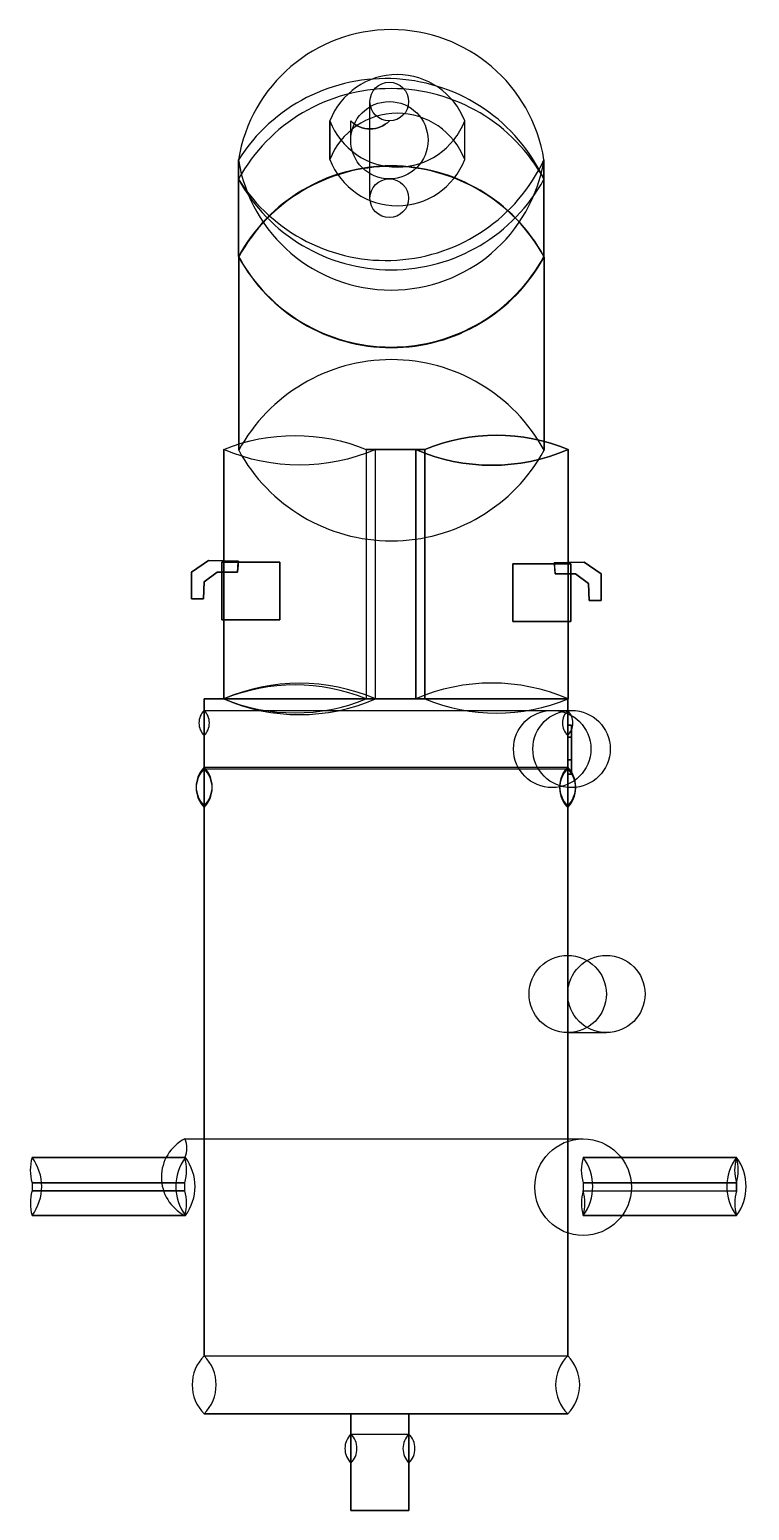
# Model space of a CAD drawing. Extents: x -9 to 28.2, y -5 to 71.6.
import ezdxf

# ---------------------------------------------------------------- set-up
doc = ezdxf.new("R2010")
doc.units = 0

# ---------------------------------------------------------------- blocks, each defined once
blk = doc.blocks.new('COMMON')
at = {"color": 0}
for points in [[(11.417, 49.9, -0.197471), (18.817, 49.9), (18.817, 49.9, -0.20858), (10.94, 49.9), (8.86, 49.9, -0.2073), (1.017, 49.9), (1.017, 49.9, -0.196197), (8.383, 49.9)], [(1.017, 49.9, -0.196197), (8.383, 49.9), (8.383, 36.99, 0.196197), (1.017, 36.99)], [(11.417, 49.9), (11.417, 36.99, 0.197471), (18.817, 36.99), (18.817, 49.9, 0.197471)], [(8.86, 49.9, -0.2073), (1.017, 49.9), (1.017, 36.99, 0.2073), (8.86, 36.99)], [(18.817, 49.9), (18.817, 36.99, 0.20858), (10.94, 36.99), (10.94, 49.9, 0.20858)], [(18.817, 36.99), (18.817, 36.99, 0.20858), (10.94, 36.99), (8.86, 36.99, 0.2073), (1.017, 36.99), (1.017, 36.99, 0.196197), (8.383, 36.99), (11.417, 36.99, 0.197471)]]:
    blk.add_lwpolyline(points, format="xyb", close=True, dxfattribs=at)
for points in [[(1.017, 49.9), (1.017, 36.99), (1.017, 36.99), (1.017, 49.9)], [(8.383, 49.9), (8.383, 36.99), (11.417, 36.99), (11.417, 49.9)], [(10.94, 49.9), (10.94, 36.99), (8.86, 36.99), (8.86, 49.9)], [(18.817, 49.9), (18.817, 36.99), (18.817, 36.99), (18.817, 49.9)]]:
    blk.add_lwpolyline(points, close=True, dxfattribs=at)
blk = doc.blocks.new('FILLET002')
at = {"color": 0}
for points in [[(1.774, 64.885), (1.774, 64.885, 0.853044), (17.574, 64.885), (17.574, 64.885, 0.853044)], [(1.774, 64.885), (1.774, 63.885, 0.593467), (17.574, 64.885), (17.574, 64.885, 0.853044)], [(17.574, 64.885), (17.574, 63.885, 0.593467), (1.774, 64.885), (1.774, 64.885, 0.853044)], [(1.774, 63.885), (1.774, 59.885, 0.593467), (17.574, 59.885), (17.574, 63.885, 0.593467)], [(17.574, 63.885), (17.574, 59.885, 0.593467), (1.774, 59.885), (1.774, 63.885, 0.593467)], [(17.574, 59.885, 0.593467), (1.774, 59.885), (1.774, 59.885, 0.593467), (17.574, 59.885)]]:
    blk.add_lwpolyline(points, format="xyb", close=True, dxfattribs=at)
for points in [[(1.774, 64.885), (1.774, 64.885), (1.774, 63.885), (1.774, 59.885), (1.774, 59.885), (1.774, 64.885)], [(17.574, 64.885), (17.574, 64.885), (17.574, 63.885), (17.574, 59.885), (17.574, 59.885), (17.574, 64.885)]]:
    blk.add_lwpolyline(points, close=True, dxfattribs=at)
blk = doc.blocks.new('COMMON002')
at = {"color": 0}
for points in [[(17.585, 59.857, 0.593467), (1.785, 59.857), (1.785, 49.857, 0.593467), (17.585, 49.857)], [(1.785, 59.857, 0.593467), (17.585, 59.857), (17.585, 59.857, 0.593467), (1.785, 59.857)], [(1.785, 59.857, 0.593467), (17.585, 59.857), (17.585, 49.857, 0.593467), (1.785, 49.857)], [(1.785, 49.857, 0.593467), (17.585, 49.857), (17.585, 49.857, 0.593467), (1.785, 49.857)]]:
    blk.add_lwpolyline(points, format="xyb", close=True, dxfattribs=at)
for points in [[(1.785, 59.857), (1.785, 49.857), (1.785, 49.857), (1.785, 59.857)], [(17.585, 59.857), (17.585, 49.857), (17.585, 49.857), (17.585, 59.857)]]:
    blk.add_lwpolyline(points, close=True, dxfattribs=at)
blk = doc.blocks.new('CUT002')
at = {"color": 0}
for points in [[(6.503, 66.9), (6.503, 64.9, 0.686872), (13.473, 64.9), (13.473, 66.9, 0.686872)], [(13.473, 66.9, 0.686872), (6.503, 66.9), (6.503, 64.9, 0.686872), (13.473, 64.9)], [(6.503, 66.9), (6.503, 66.9, 0.686872), (13.473, 66.9, 0.686872)], [(6.503, 64.9), (6.503, 64.9, 0.686872), (13.473, 64.9, 0.686872)], [(9.579, 66.9, -0.414214), (7.579, 66.9, 0.414214)]]:
    blk.add_lwpolyline(points, format="xyb", close=True, dxfattribs=at)
blk.add_lwpolyline([(6.503, 66.9), (6.503, 64.9), (6.503, 64.9), (6.503, 66.9)], close=True, dxfattribs=at)
blk.add_lwpolyline([(7.579, 65.9), (7.579, 66.9, 0.414214), (9.579, 66.9, -0.414214), (7.579, 66.9)], format="xyb", dxfattribs=at)
blk.add_circle((9.579, 65.9, 11.273), 2, dxfattribs=at)
blk = doc.blocks.new('FUSION003')
at = {"color": 0}
for points in [[(-1, 10.26, 0.13889), (-1, 11.536), (-1, 11.944, 0.143991), (-1, 13.26), (-1, 13.26, 0.231373), (-1, 14.225, 0.611979), (-1, 10.26)], [(-8.9, 13.26), (-8.9, 13.26, 0.143991), (-8.9, 11.944), (-8.9, 11.536, 0.13889), (-8.9, 10.26), (-8.9, 10.26, 0.333354)], [(-1, 11.944, 0.143991), (-1, 13.26), (-8.9, 13.26, 0.143991), (-8.9, 11.944)], [(-0.97, 13.26, 0.333354), (-0.97, 10.26), (-8.9, 10.26, 0.333354), (-8.9, 13.26)], [(-0.97, 13.26, 0.333399), (-0.97, 10.26), (-0.97, 10.26, 0.333354), (-0.97, 13.26)], [(19.6, 13.26), (19.6, 13.26, 0.143991), (19.6, 11.944), (19.6, 11.536, 0.13889), (19.6, 10.26), (19.6, 10.26, 0.333354)], [(19.6, 13.26, 0.143991), (19.6, 11.944), (27.53, 11.944, 0.143991), (27.53, 13.26)], [(27.53, 13.26, 0.333354), (27.53, 10.26), (19.6, 10.26, 0.333354), (19.6, 13.26)], [(27.53, 10.26), (27.53, 10.26, 0.333354), (27.53, 13.26), (27.53, 13.26, 0.143991), (27.53, 11.944), (27.53, 11.536, 0.13889)], [(-1, 10.26, 0.13889), (-1, 11.536), (-8.9, 11.536, 0.13889), (-8.9, 10.26)], [(27.53, 10.26), (19.6, 10.26, 0.13889), (19.6, 11.536), (27.53, 11.536, 0.13889)]]:
    blk.add_lwpolyline(points, format="xyb", close=True, dxfattribs=at)
blk.add_lwpolyline([(-0.97, 13.26), (-1, 13.26, 0.231373), (-1, 14.225), (19.6, 14.225), (19.6, 14.225)], format="xyb", dxfattribs=at)
for points in [[(-0.97, 13.26), (-0.97, 13.26), (-1, 13.26), (-1, 13.26), (-8.9, 13.26), (-8.9, 13.26)], [(27.53, 13.26), (19.6, 13.26), (19.6, 13.26), (27.53, 13.26)], [(-1, 11.944), (-8.9, 11.944), (-8.9, 11.536), (-1, 11.536)], [(27.53, 11.944), (19.6, 11.944), (19.6, 11.536), (27.53, 11.536)], [(-0.97, 10.26), (-1, 10.26), (-1, 10.26), (-8.9, 10.26), (-8.9, 10.26), (-0.97, 10.26)], [(27.53, 10.26), (19.6, 10.26), (19.6, 10.26), (27.53, 10.26)]]:
    blk.add_lwpolyline(points, close=True, dxfattribs=at)
blk.add_circle((19.6, 11.725, 11.101), 2.5, dxfattribs=at)
blk = doc.blocks.new('CUT008')
at = {"color": 0}
blk.add_lwpolyline([(18, 36.399), (19, 36.399), (19, 36.399)], dxfattribs=at)
for points in [[(19, 35.007), (18.8, 35.007), (18.8, 35.634), (19, 35.634)], [(18.8, 35.634), (19, 35.634), (19, 35.634), (18.8, 35.634)], [(18.8, 35.007), (19, 35.007), (19, 35.634), (18.8, 35.634)], [(18.8, 35.007), (18.8, 35.634), (18.8, 35.634), (18.8, 35.007)], [(19, 33.845), (19, 35.007), (19, 35.007), (19, 35.634), (19, 35.634), (19, 35.007), (19, 35.007), (19, 33.845), (19, 33.845), (19, 33.101), (19, 33.101), (19, 33.845)], [(18.8, 33.845), (19, 33.845), (19, 35.007), (18.8, 35.007)], [(18.8, 35.007), (19, 35.007), (19, 35.007), (18.8, 35.007)], [(18.8, 35.007), (18.8, 35.007), (19, 35.007), (19, 35.007)], [(18.8, 35.007), (19, 35.007), (19, 33.845), (18.8, 33.845)], [(18.8, 33.845), (18.8, 35.007), (18.8, 35.007), (18.8, 33.845)], [(18.8, 35.007), (18.8, 33.845), (18.8, 33.845), (18.8, 35.007)], [(18.8, 33.845), (18.8, 35.007), (18.8, 35.007), (18.8, 33.845)], [(18.8, 33.845), (19, 33.845), (19, 33.845), (18.8, 33.845)], [(18.8, 33.845), (18.8, 33.101), (19, 33.101), (19, 33.845)], [(19, 33.101), (19, 33.845), (18.8, 33.845), (18.8, 33.101)], [(18.8, 33.845), (18.8, 33.845), (19, 33.845), (19, 33.845)], [(18.8, 33.101), (18.8, 33.845), (18.8, 33.845), (18.8, 33.101)], [(18.8, 33.101), (19, 33.101), (19, 33.101), (18.8, 33.101)]]:
    blk.add_lwpolyline(points, close=True, dxfattribs=at)
for centre in [(18, 34.399, 16.344), (19, 34.399, 16.344)]:
    blk.add_circle(centre, 2, dxfattribs=at)
blk = doc.blocks.new('CUT006')
at = {"color": 0}
for points in [[(0, 0), (0, 0, 0.414214), (0, 3), (0, 37), (0, 37), (0, 3, 0.414214)], [(18.8, 0), (18.8, 0, 0.414214), (18.8, 3), (18.8, 37), (18.8, 37), (18.8, 3, 0.414214)], [(0, 35.097, 0.414214), (0, 36.397, 0.414214)], [(0, 35.096, 0.414214), (0, 36.396, 0.414214)], [(18.8, 36.397, 0.414214), (18.8, 35.097, 0.414214)], [(18.8, 36.396, 0.414214), (18.8, 35.096, 0.414214)], [(0, 31.457, 0.414214), (0, 33.457, 0.414214)], [(0, 31.374, 0.414214), (0, 33.374, 0.414214)], [(18.8, 33.457, 0.414214), (18.8, 31.457, 0.414214)], [(18.8, 33.374, 0.414214), (18.8, 31.374, 0.414214)], [(0, 0, 0.414214), (0, 3), (18.8, 3, 0.414214), (18.8, 0)], [(0, 0, 0.414214), (0, 3), (18.8, 3, 0.414214), (18.8, 0)]]:
    blk.add_lwpolyline(points, format="xyb", close=True, dxfattribs=at)
for points in [[(18.8, 3), (18.8, 37), (0, 37), (0, 3)], [(18.8, 3), (18.8, 37), (0, 37), (0, 3)], [(18.8, 37), (18.8, 37), (0, 37), (0, 37)], [(0, 0), (0, 0), (18.8, 0), (18.8, 0)]]:
    blk.add_lwpolyline(points, close=True, dxfattribs=at)
for points in [[(0, 36.397), (18.8, 36.397, 0.414214), (18.8, 35.097, 0.414214), (18.8, 36.397)], [(0, 36.396), (18.8, 36.396, 0.414214), (18.8, 35.096, 0.414214), (18.8, 36.396)], [(0, 33.457), (18.8, 33.457, 0.414214), (18.8, 31.457, 0.414214), (18.8, 33.457)], [(0, 33.374), (18.8, 33.374, 0.414214), (18.8, 31.374, 0.414214), (18.8, 33.374)]]:
    blk.add_lwpolyline(points, format="xyb", dxfattribs=at)
blk = doc.blocks.new('FUSION001')
at = {"color": 0}
for points in [[(18.153, 43.455), (18.113, 43.979), (15.962, 43.979), (15.962, 40.999), (18.962, 40.999), (18.962, 43.455)], [(18.113, 43.979), (18.113, 43.979), (18.962, 43.979), (18.962, 43.979), (15.962, 43.979), (15.962, 43.979)], [(15.962, 40.999), (15.962, 43.979), (15.962, 43.979), (15.962, 40.999)], [(15.962, 40.999), (18.962, 40.999), (18.962, 43.979), (15.962, 43.979)], [(18.109, 44.028), (18.153, 43.455), (19.211, 43.455), (19.872, 42.971), (19.916, 42.089), (20.534, 42.089), (20.534, 43.455), (19.652, 44.073)], [(18.113, 43.979), (18.962, 43.979), (18.962, 43.455), (19.211, 43.455), (19.872, 42.971), (19.916, 42.089), (20.534, 42.089), (20.534, 43.455), (19.652, 44.073), (18.109, 44.028)], [(19.652, 44.073), (19.652, 44.073), (18.109, 44.028), (18.109, 44.028)], [(18.113, 43.979), (18.113, 43.979), (18.109, 44.028), (18.109, 44.028), (18.153, 43.455), (18.153, 43.455)], [(18.962, 43.455), (18.962, 43.455), (18.962, 40.999), (18.962, 40.999), (18.962, 43.979), (18.962, 43.979)], [(20.534, 43.455), (20.534, 43.455), (19.652, 44.073), (19.652, 44.073)], [(18.962, 43.455), (18.153, 43.455), (18.153, 43.455), (19.211, 43.455), (19.211, 43.455), (18.962, 43.455)], [(19.211, 43.455), (19.211, 43.455), (19.872, 42.971), (19.872, 42.971)], [(19.872, 42.971), (19.872, 42.971), (19.916, 42.089), (19.916, 42.089)], [(20.534, 42.089), (20.534, 42.089), (20.534, 43.455), (20.534, 43.455)], [(19.916, 42.089), (19.916, 42.089), (20.534, 42.089), (20.534, 42.089)], [(15.962, 40.999), (18.962, 40.999), (18.962, 40.999), (15.962, 40.999)]]:
    blk.add_lwpolyline(points, close=True, dxfattribs=at)
blk = doc.blocks.new('CUT001')
at = {"color": 0}
for points in [[(7.591, -5), (10.591, -5), (10.591, 0), (7.591, 0)], [(7.591, 0), (10.591, 0), (10.591, 0), (7.591, 0)], [(7.591, -5), (7.591, 0), (7.591, 0), (7.591, -5)], [(7.591, 0), (10.591, 0), (10.591, -5), (7.591, -5)], [(10.591, -5), (10.591, 0), (10.591, 0), (10.591, -5)], [(7.591, -5), (10.591, -5), (10.591, -5), (7.591, -5)]]:
    blk.add_lwpolyline(points, close=True, dxfattribs=at)
for points in [[(7.591, -1.049, 0.414214), (7.591, -2.549, 0.414214)], [(10.591, -1.049, 0.414214), (10.591, -2.549, 0.414214)]]:
    blk.add_lwpolyline(points, format="xyb", close=True, dxfattribs=at)
blk.add_lwpolyline([(7.591, -1.049), (10.591, -1.049, 0.414214), (10.591, -2.549, 0.414214), (10.591, -1.049)], format="xyb", dxfattribs=at)
blk = doc.blocks.new('CUT009')
at = {"color": 0}
blk.add_lwpolyline([(18, 36.399), (19, 36.399), (19, 36.399)], dxfattribs=at)
for points in [[(19, 35.007), (18.8, 35.007), (18.8, 35.634), (19, 35.634)], [(18.8, 35.634), (19, 35.634), (19, 35.634), (18.8, 35.634)], [(18.8, 35.007), (19, 35.007), (19, 35.634), (18.8, 35.634)], [(18.8, 35.007), (18.8, 35.634), (18.8, 35.634), (18.8, 35.007)], [(19, 33.845), (19, 35.007), (19, 35.007), (19, 35.634), (19, 35.634), (19, 35.007), (19, 35.007), (19, 33.845), (19, 33.845), (19, 33.101), (19, 33.101), (19, 33.845)], [(18.8, 33.845), (19, 33.845), (19, 35.007), (18.8, 35.007)], [(18.8, 35.007), (19, 35.007), (19, 35.007), (18.8, 35.007)], [(18.8, 35.007), (18.8, 35.007), (19, 35.007), (19, 35.007)], [(18.8, 35.007), (19, 35.007), (19, 33.845), (18.8, 33.845)], [(18.8, 33.845), (18.8, 35.007), (18.8, 35.007), (18.8, 33.845)], [(18.8, 35.007), (18.8, 33.845), (18.8, 33.845), (18.8, 35.007)], [(18.8, 33.845), (18.8, 35.007), (18.8, 35.007), (18.8, 33.845)], [(18.8, 33.845), (19, 33.845), (19, 33.845), (18.8, 33.845)], [(18.8, 33.845), (18.8, 33.101), (19, 33.101), (19, 33.845)], [(19, 33.101), (19, 33.845), (18.8, 33.845), (18.8, 33.101)], [(18.8, 33.845), (18.8, 33.845), (19, 33.845), (19, 33.845)], [(18.8, 33.101), (18.8, 33.845), (18.8, 33.845), (18.8, 33.101)], [(18.8, 33.101), (19, 33.101), (19, 33.101), (18.8, 33.101)]]:
    blk.add_lwpolyline(points, close=True, dxfattribs=at)
for centre in [(18, 34.399, 6.344), (19, 34.399, 6.344)]:
    blk.add_circle(centre, 2, dxfattribs=at)
blk = doc.blocks.new('PART__MIRRORING002')
at = {"color": 0}
for points in [[(1.769, 44.114), (1.725, 43.541), (0.667, 43.541), (0.006, 43.056), (-0.038, 42.174), (-0.655, 42.174), (-0.655, 43.541), (0.226, 44.158)], [(1.765, 44.064), (0.916, 44.064), (0.916, 43.541), (0.667, 43.541), (0.006, 43.056), (-0.038, 42.174), (-0.655, 42.174), (-0.655, 43.541), (0.226, 44.158), (1.769, 44.114)], [(-0.655, 43.541), (-0.655, 43.541), (0.226, 44.158), (0.226, 44.158)], [(0.226, 44.158), (0.226, 44.158), (1.769, 44.114), (1.769, 44.114)], [(1.725, 43.541), (1.765, 44.064), (3.916, 44.064), (3.916, 41.084), (0.916, 41.084), (0.916, 43.541)], [(0.916, 43.541), (0.916, 43.541), (0.916, 41.084), (0.916, 41.084), (0.916, 44.064), (0.916, 44.064)], [(1.765, 44.064), (1.765, 44.064), (0.916, 44.064), (0.916, 44.064), (3.916, 44.064), (3.916, 44.064)], [(3.916, 41.084), (0.916, 41.084), (0.916, 44.064), (3.916, 44.064)], [(1.765, 44.064), (1.765, 44.064), (1.769, 44.114), (1.769, 44.114), (1.725, 43.541), (1.725, 43.541)], [(3.916, 41.084), (3.916, 44.064), (3.916, 44.064), (3.916, 41.084)], [(-0.655, 42.174), (-0.655, 42.174), (-0.655, 43.541), (-0.655, 43.541)], [(0.006, 43.056), (0.006, 43.056), (-0.038, 42.174), (-0.038, 42.174)], [(0.667, 43.541), (0.667, 43.541), (0.006, 43.056), (0.006, 43.056)], [(0.916, 43.541), (1.725, 43.541), (1.725, 43.541), (0.667, 43.541), (0.667, 43.541), (0.916, 43.541)], [(-0.038, 42.174), (-0.038, 42.174), (-0.655, 42.174), (-0.655, 42.174)], [(3.916, 41.084), (0.916, 41.084), (0.916, 41.084), (3.916, 41.084)]]:
    blk.add_lwpolyline(points, close=True, dxfattribs=at)

msp = doc.modelspace()

# ---------------------------------------------------------------- linework, layer by layer
at = {"color": 0}
for points in [[(8.575, 62.9), (8.575, 67.9), (8.575, 67.9)], [(18.8, 19.72), (20.8, 19.72), (20.8, 19.72)]]:
    msp.add_lwpolyline(points, dxfattribs=at)
for centre, radius in [((9.575, 67.9, 11.317), 1), ((9.575, 62.9, 11.317), 1), ((18.8, 21.72, 11.075), 2), ((20.8, 21.72, 11.075), 2)]:
    msp.add_circle(centre, radius, dxfattribs=at)

# ---------------------------------------------------------------- block references
for name in ['FILLET002', 'CUT002', 'COMMON002', 'COMMON', 'PART__MIRRORING002', 'FUSION001', 'CUT006', 'CUT008', 'CUT009', 'FUSION003', 'CUT001']:
    msp.add_blockref(name, (0, 0))

doc.saveas('drawing.dxf')
